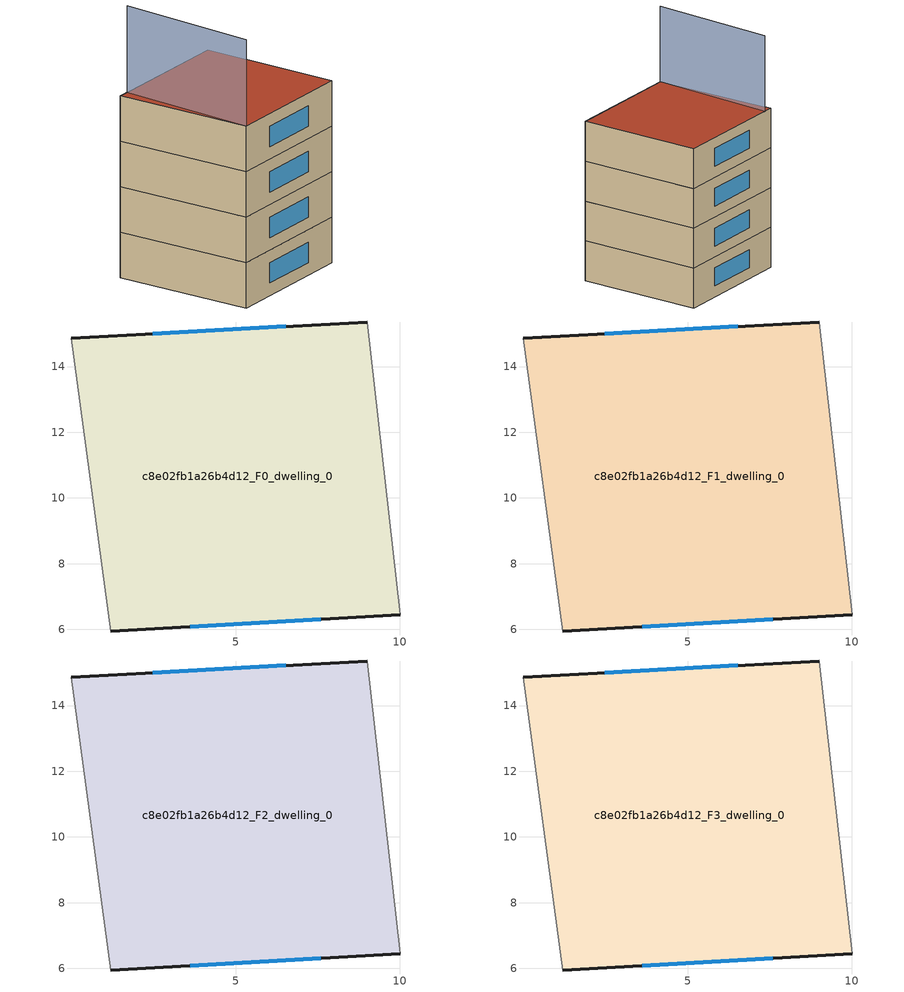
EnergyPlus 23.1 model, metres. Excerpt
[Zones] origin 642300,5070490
c8e02fb1a26b4d12_F0_dwelling_0
 floor ground (EU_floor_Construction): 9.01,15.36 10.01,6.45 1.2,5.95 0.01,14.86 z0
 wall outside (EU_wall_Construction): 1.2,5.95 10.01,6.45 / 9.01,15.36 0.01,14.86 z0:3
 wall adiabatic (EU_wall_Construction): 0.01,14.86 1.2,5.95 / 10.01,6.45 9.01,15.36 z0:3
 window (EU_Window_Construction): 3.63,6.09 7.59,6.31 / 6.53,15.22 2.48,14.99 z0.83:2.17
c8e02fb1a26b4d12_F1_dwelling_0
 floor to c8e02fb1a26b4d12_F0_dwelling_0 (EU_floor_Construction): 9.01,15.36 10.01,6.45 1.2,5.95 0,14.86 z3
 wall outside (EU_wall_Construction): 1.2,5.95 10.01,6.45 / 9.01,15.36 0.01,14.86 z3:6
 wall adiabatic (EU_wall_Construction): 0.01,14.86 1.2,5.95 / 10.01,6.45 9.01,15.36 z3:6
 window (EU_Window_Construction): 3.63,6.09 7.59,6.31 / 6.53,15.22 2.48,14.99 z3.83:5.17
c8e02fb1a26b4d12_F2_dwelling_0
 floor to c8e02fb1a26b4d12_F1_dwelling_0 (EU_floor_Construction): 9.01,15.36 10.01,6.45 1.2,5.95 0,14.86 z6
 wall outside (EU_wall_Construction): 1.2,5.95 10.01,6.45 / 9.01,15.36 0.01,14.86 z6:9
 wall adiabatic (EU_wall_Construction): 0.01,14.86 1.2,5.95 / 10.01,6.45 9.01,15.36 z6:9
 window (EU_Window_Construction): 3.63,6.09 7.59,6.31 / 6.53,15.22 2.48,14.99 z6.83:8.17
c8e02fb1a26b4d12_F3_dwelling_0
 floor to c8e02fb1a26b4d12_F2_dwelling_0 (EU_floor_Construction): 9.01,15.36 10.01,6.45 1.2,5.95 0,14.86 z9
 wall outside (EU_wall_Construction): 1.2,5.95 10.01,6.45 / 9.01,15.36 0.01,14.86 z9:12
 wall adiabatic (EU_wall_Construction): 0.01,14.86 1.2,5.95 / 10.01,6.45 9.01,15.36 z9:12
 window (EU_Window_Construction): 3.63,6.09 7.59,6.31 / 6.53,15.22 2.48,14.99 z9.83:11.17
 roof outside (EU_roof_Construction): 10.01,6.45 9.01,15.36 0.01,14.86 1.2,5.95 z12
shading: 0.7,14.9 1.2,5.95 z0:17.7
[Building]
EU S2 Campaign: North Axis=0; Terrain=City; Solar Distribution=FullExterior
[Site:Location]
Lyon-Bron: Latitude=45.75; Longitude=5; Time Zone=1; Elevation=198
[SizingPeriod:WeatherFileDays]
AnnualSizingPeriod: Begin Month=1; Begin Day of Month=1; End Month=12; End Day of Month=31; Day of Week for Start Day=Monday; Use Weather File Daylight Saving Period=No; Use Weather File Rain and Snow Indicators=No
[MATERIAL]
EU_InternalMass_Material: Roughness=MediumRough; Thickness=0.1; Conductivity=1; Density=1800; Specific Heat=900; Thermal Absorptance=0.9; Solar Absorptance=0.7; Visible Absorptance=0.7
[MATERIAL:NOMASS] Roughness=MediumRough; Thermal Absorptance=0.9; Solar Absorptance=0.7; Visible Absorptance=0.7
Name | Thermal Resistance
EU_wall_NoMass | 0.87146
EU_roof_NoMass | 0.842276
EU_floor_NoMass | 0.496999
[WINDOWMATERIAL:SIMPLEGLAZINGSYSTEM]
EU_Window_SimpleGlazing: UFactor=2.2525; Solar Heat Gain Coefficient=0.76; Visible Transmittance=0.76
[CONSTRUCTION]
EU_wall_Construction: EU_wall_NoMass
EU_roof_Construction: EU_roof_NoMass
EU_floor_Construction: EU_floor_NoMass
EU_InternalMass_Construction: EU_InternalMass_Material
EU_Window_Construction: EU_Window_SimpleGlazing
[ZONE] Type=1; Multiplier=1; Ceiling Height=autocalculate; Floor Area=autocalculate; Part of Total Floor Area=Yes
Name | Volume
c8e02fb1a26b4d12_F0_dwelling_0 | 239.603
c8e02fb1a26b4d12_F1_dwelling_0; c8e02fb1a26b4d12_F2_dwelling_0; c8e02fb1a26b4d12_F3_dwelling_0 | 239.602
[INTERNALMASS] Construction=EU_InternalMass_Construction; Surface Area=79.8672
Name | Zone or ZoneList
c8e02fb1a26b4d12_F0_dwelling_0_EU_InternalMass | c8e02fb1a26b4d12_F0_dwelling_0
c8e02fb1a26b4d12_F1_dwelling_0_EU_InternalMass | c8e02fb1a26b4d12_F1_dwelling_0
c8e02fb1a26b4d12_F2_dwelling_0_EU_InternalMass | c8e02fb1a26b4d12_F2_dwelling_0
c8e02fb1a26b4d12_F3_dwelling_0_EU_InternalMass | c8e02fb1a26b4d12_F3_dwelling_0
[OTHEREQUIPMENT] Fuel Type=Electricity; Design Level Calculation Method=Watts/Area; Power per Zone Floor Area=1; Fraction Latent=0; Fraction Radiant=0; Fraction Lost=0; Carbon Dioxide Generation Rate=0; EndUse Subcategory=EU_Step8_InternalGains
Name | Zone or ZoneList or Space or SpaceList | Schedule
EU_Step8_InternalGain_c8e02fb1a26b4d12_F0_dwelling_0_f000 | c8e02fb1a26b4d12_F0_dwelling_0 | EU_Step8_GainSchedule_c8e02fb1a26b4d12_F0_dwelling_0_f000
EU_Step8_InternalGain_c8e02fb1a26b4d12_F1_dwelling_0_f000 | c8e02fb1a26b4d12_F1_dwelling_0 | EU_Step8_GainSchedule_c8e02fb1a26b4d12_F1_dwelling_0_f000
EU_Step8_InternalGain_c8e02fb1a26b4d12_F2_dwelling_0_f000 | c8e02fb1a26b4d12_F2_dwelling_0 | EU_Step8_GainSchedule_c8e02fb1a26b4d12_F2_dwelling_0_f000
EU_Step8_InternalGain_c8e02fb1a26b4d12_F3_dwelling_0_f000 | c8e02fb1a26b4d12_F3_dwelling_0 | EU_Step8_GainSchedule_c8e02fb1a26b4d12_F3_dwelling_0_f000
[ZONEVENTILATION:DESIGNFLOWRATE] Schedule=EU_AlwaysOn; Design Flow Rate Calculation Method=AirChanges/Hour; Air Changes per Hour=0.425; Ventilation Type=Natural; Fan Pressure Rise=0; Fan Total Efficiency=1; Constant Term Coefficient=1; Temperature Term Coefficient=0; Velocity Term Coefficient=0; Velocity Squared Term Coefficient=0; Minimum Indoor Temperature=-100; Maximum Indoor Temperature=100; Delta Temperature=-100; Minimum Outdoor Temperature=-100; Maximum Outdoor Temperature=100; Maximum Wind Speed=40
Name | Zone or ZoneList or Space or SpaceList
EU_ConstantAir_c8e02fb1a26b4d12_F0_dwelling_0 | c8e02fb1a26b4d12_F0_dwelling_0
EU_ConstantAir_c8e02fb1a26b4d12_F1_dwelling_0 | c8e02fb1a26b4d12_F1_dwelling_0
EU_ConstantAir_c8e02fb1a26b4d12_F2_dwelling_0 | c8e02fb1a26b4d12_F2_dwelling_0
EU_ConstantAir_c8e02fb1a26b4d12_F3_dwelling_0 | c8e02fb1a26b4d12_F3_dwelling_0
[HVACTEMPLATE:THERMOSTAT] Constant Heating Setpoint=20; Constant Cooling Setpoint=50
EU_HeatOnly_c8e02fb1a26b4d12_F0_dwelling_0; EU_HeatOnly_c8e02fb1a26b4d12_F1_dwelling_0; EU_HeatOnly_c8e02fb1a26b4d12_F2_dwelling_0; EU_HeatOnly_c8e02fb1a26b4d12_F3_dwelling_0
[HVACTEMPLATE:ZONE:IDEALLOADSAIRSYSTEM] System Availability Schedule=EU_AlwaysOn; Maximum Heating Supply Air Temperature=50; Minimum Cooling Supply Air Temperature=13; Maximum Heating Supply Air Humidity Ratio=0.0156; Minimum Cooling Supply Air Humidity Ratio=0.0077; Heating Limit=NoLimit; Cooling Limit=NoLimit; Heating Availability Schedule=EU_AlwaysOn; Cooling Availability Schedule=EU_CoolingOff; Dehumidification Control Type=ConstantSensibleHeatRatio; Cooling Sensible Heat Ratio=0.7; Dehumidification Setpoint=60; Humidification Control Type=None; Humidification Setpoint=30; Outdoor Air Method=None; Outdoor Air Flow Rate per Person=0.00944; Outdoor Air Flow Rate per Zone Floor Area=0; Outdoor Air Flow Rate per Zone=0; Demand Controlled Ventilation Type=None; Outdoor Air Economizer Type=NoEconomizer; Heat Recovery Type=None; Sensible Heat Recovery Effectiveness=0.7; Latent Heat Recovery Effectiveness=0.65
Name | Template Thermostat
c8e02fb1a26b4d12_F0_dwelling_0 | EU_HeatOnly_c8e02fb1a26b4d12_F0_dwelling_0
c8e02fb1a26b4d12_F1_dwelling_0 | EU_HeatOnly_c8e02fb1a26b4d12_F1_dwelling_0
c8e02fb1a26b4d12_F2_dwelling_0 | EU_HeatOnly_c8e02fb1a26b4d12_F2_dwelling_0
c8e02fb1a26b4d12_F3_dwelling_0 | EU_HeatOnly_c8e02fb1a26b4d12_F3_dwelling_0
[SIZING:ZONE] Zone Cooling Design Supply Air Temperature Input Method=SupplyAirTemperature; Zone Cooling Design Supply Air Temperature=13; Zone Heating Design Supply Air Temperature Input Method=SupplyAirTemperature; Zone Heating Design Supply Air Temperature=50; Zone Cooling Design Supply Air Humidity Ratio=0.008; Zone Heating Design Supply Air Humidity Ratio=0.008; Cooling Design Air Flow Method=DesignDay; Cooling Design Air Flow Rate=0; Cooling Minimum Air Flow per Zone Floor Area=0.000762; Cooling Minimum Air Flow=0; Cooling Minimum Air Flow Fraction=0.2; Heating Design Air Flow Method=DesignDay; Heating Design Air Flow Rate=0; Heating Maximum Air Flow per Zone Floor Area=0.002032; Heating Maximum Air Flow=0.141576; Heating Maximum Air Flow Fraction=0.3; Account for Dedicated Outdoor Air System=No; Dedicated Outdoor Air System Control Strategy=NeutralSupplyAir; Dedicated Outdoor Air Low Setpoint Temperature for Design=autosize; Dedicated Outdoor Air High Setpoint Temperature for Design=autosize; Zone Load Sizing Method=Sensible Load Only No Latent Load; Zone Latent Cooling Design Supply Air Humidity Ratio Input Method=HumidityRatioDifference; Zone Cooling Design Supply Air Humidity Ratio Difference=0.005; Zone Latent Heating Design Supply Air Humidity Ratio Input Method=HumidityRatioDifference; Zone Humidification Design Supply Air Humidity Ratio Difference=0.005
c8e02fb1a26b4d12_F0_dwelling_0; c8e02fb1a26b4d12_F1_dwelling_0; c8e02fb1a26b4d12_F2_dwelling_0; c8e02fb1a26b4d12_F3_dwelling_0
[SCHEDULE:CONSTANT]
Name | Hourly Value
EU_AlwaysOn | 1
EU_CoolingOff | 0
[SCHEDULE:FILE] Column Number=1; Rows to Skip at Top=0; Number of Hours of Data=8760; Column Separator=Comma; Interpolate to Timestep=No; Minutes per Item=60; Adjust Schedule for Daylight Savings=Yes
Name | File
EU_Step8_GainSchedule_c8e02fb1a26b4d12_F0_dwelling_0_f000 | ../../schedules/c8e02fb1a26b4d12/c8e02fb1a26b4d12_F0_dwelling_0_f000_gain.csv
EU_Step8_GainSchedule_c8e02fb1a26b4d12_F1_dwelling_0_f000 | ../../schedules/c8e02fb1a26b4d12/c8e02fb1a26b4d12_F1_dwelling_0_f000_gain.csv
EU_Step8_GainSchedule_c8e02fb1a26b4d12_F2_dwelling_0_f000 | ../../schedules/c8e02fb1a26b4d12/c8e02fb1a26b4d12_F2_dwelling_0_f000_gain.csv
EU_Step8_GainSchedule_c8e02fb1a26b4d12_F3_dwelling_0_f000 | ../../schedules/c8e02fb1a26b4d12/c8e02fb1a26b4d12_F3_dwelling_0_f000_gain.csv
